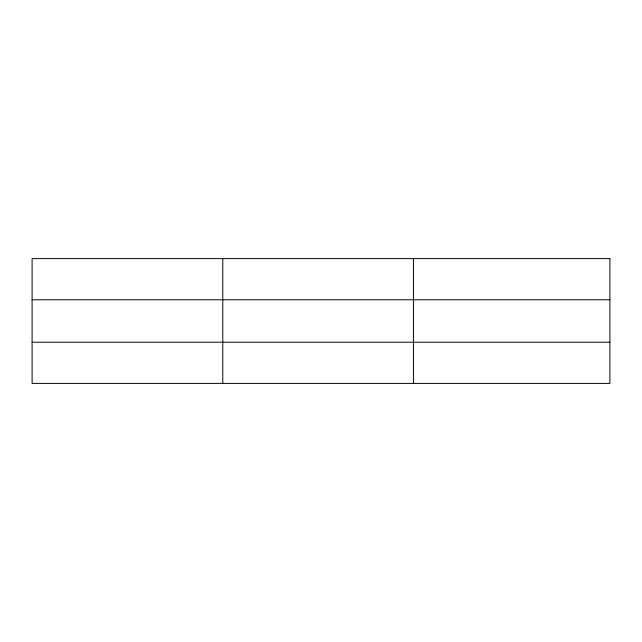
<?xml version="1.0" encoding="UTF-8"?>
<svg xmlns="http://www.w3.org/2000/svg" width="642" height="642" viewBox="0 0 642 642"><rect width="100%" height="100%" fill="white"/><g stroke="black" fill="none" stroke-linecap="round" stroke-linejoin="round"><path stroke-width="0.96" d="M222.774 258.606L222.774 383.394M413.448 258.606L413.448 383.394M32.1 299.782L609.9 299.782M32.1 342.218L609.9 342.218M609.9 258.606L609.9 383.394L32.1 383.394L32.1 258.606L609.9 258.606"/></g></svg>
